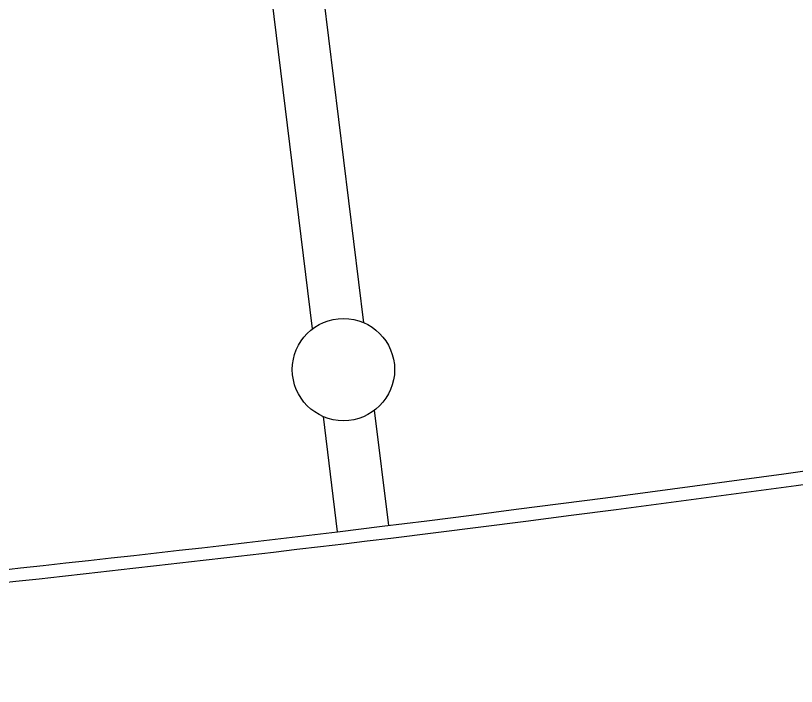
# Model space of a CAD drawing. Header units: inches. Extents: x 343 to 3010, y 5135 to 6248.
# Drawn here: x 1426.3 to 1607.6, y 5254.1 to 5410 of the extents above; entities that cross this region are included whole.
import ezdxf

# ---------------------------------------------------------------- set-up
doc = ezdxf.new("R2010")
doc.units = ezdxf.units.IN
doc.header["$LTSCALE"] = 10
doc.header["$MEASUREMENT"] = 0

msp = doc.modelspace()

# ---------------------------------------------------------------- linework, layer by layer
for p, q in [((1507.14, 5338.63), (1470.73, 5635.68)), ((1495.23, 5337.21), (1458.74, 5634.91)), ((1512.92, 5291.51), (1509.63, 5318.33)), ((1501.01, 5290.04), (1497.73, 5316.83))]:
    msp.add_line(p, q)
msp.add_circle((1502.4, 5327.75), 11.88)
for centre, radius, start, end in [((529.51, 13147.21), 7917, 277.048541, 281.891445), ((543.69, 13117.31), 7888.54, 277.060762, 281.966136), ((506.28, 13700.97), 8469.55, 274.454901, 276.744803), ((547.6, 13284.14), 8053.66, 274.39277, 276.88729)]:
    msp.add_arc(centre, radius, start, end)

doc.saveas('drawing.dxf')
